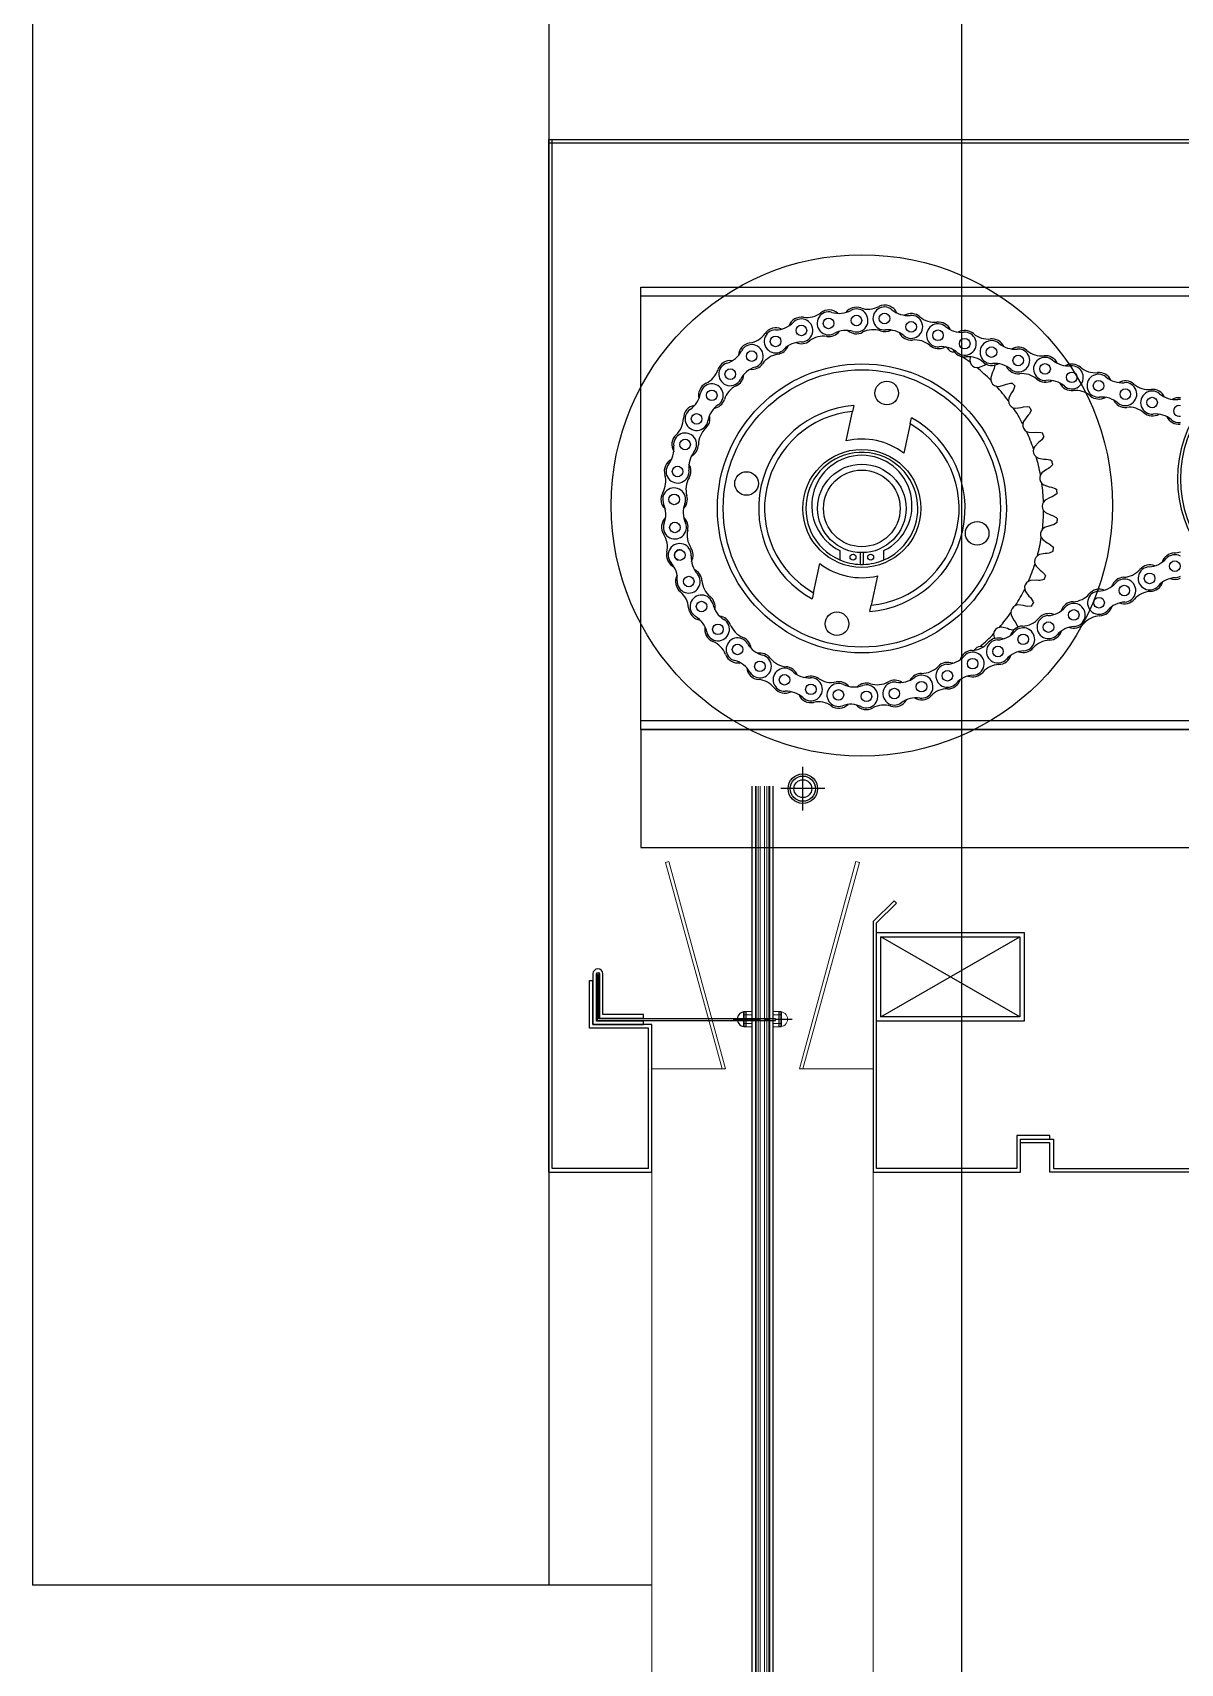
# Model space of a CAD drawing. Header units: millimetres. Extents: x 4754612 to 5801174, y 2368242 to 2777223.
# Drawn here: x 4951888.3 to 4952166.3, y 2602980.7 to 2603375.5 of the extents above; entities that cross this region are included whole.
import ezdxf

# ---------------------------------------------------------------- set-up
doc = ezdxf.new("R2010")
doc.units = ezdxf.units.MM
doc.header["$LTSCALE"] = 1000
doc.linetypes.add('CENTERX2', pattern=[101.6, 63.5, -12.7, 12.7, -12.7])
for name, color, linetype in [('(주)하나기공-LEADER', 7, 'Continuous'), ('A-ELE-8', 8, 'Continuous'), ('그라스울판넬', 7, 'Continuous')]:
    doc.layers.add(name, color=color, linetype=linetype)

# ---------------------------------------------------------------- blocks, each defined once
blk = doc.blocks.new('A$C63324B91')
at = {"color": 5}
blk.add_lwpolyline([(17.2, 1.2), (1.2, 1.2), (1.2, 17.2, -1), (2.2, 17.2), (2.2, 2.2), (17.2, 2.2), (17.2, 3.4), (3.4, 3.4), (3.4, 17.2, 1), (0, 17.2), (0, 0), (17.2, 0)], format="xyb", close=True, dxfattribs=at)
at = {"color": 1}
blk.add_lwpolyline([(1.45, 16.95), (1.45, 1.45), (61.95, 1.45), (61.95, 1.95), (1.95, 1.95), (1.95, 16.95)], close=True, dxfattribs=at)

msp = doc.modelspace()

# ---------------------------------------------------------------- linework, layer by layer
at = {"layer": '(주)하나기공-LEADER', "color": 4}
for p, q in [((4952013.3, 2603099.621), (4952013.3, 2603349.621)), ((4952138.3, 2603348.764), (4952013.3, 2603348.764)), ((4952014.157, 2603100.479), (4952014.157, 2603349.621)), ((4952013.3, 2603261.193), (4952013.3, 2603099.621)), ((4952063.39, 2603193.052), (4952063.39, 2601910.413)), ((4952066.782, 2603193.052), (4952066.782, 2601910.413)), ((4952023.157, 2603146.05), (4952024.015, 2603146.05)), ((4952013.3, 2603099.621), (4952038.3, 2603099.621)), ((4952037.443, 2603100.479), (4952014.157, 2603100.479))]:
    msp.add_line(p, q, dxfattribs=at)
at = {"layer": '(주)하나기공-LEADER', "color": 8, "linetype": 'ByBlock', "lineweight": -2}
for p, q in [((4952228.443, 2603311.764), (4952035.586, 2603311.764)), ((4952115.41, 2603296.93), (4952115.301, 2603296.299)), ((4952115.301, 2603296.299), (4952115.383, 2603295.707)), ((4952117.022, 2603294.431), (4952117.617, 2603294.496)), ((4952117.617, 2603294.496), (4952118.869, 2603295.053)), ((4952118.869, 2603295.053), (4952119.311, 2603295.333)), ((4952120.801, 2603293.302), (4952120.369, 2603292.001)), ((4952121.036, 2603293.769), (4952120.801, 2603293.302)), ((4952120.369, 2603292.001), (4952120.362, 2603291.403)), ((4952121.792, 2603289.897), (4952122.39, 2603289.873)), ((4952122.39, 2603289.873), (4952123.711, 2603290.237)), ((4952123.711, 2603290.237), (4952124.19, 2603290.448)), ((4952087.235, 2603285.262), (4952086.92, 2603283.801)), ((4952124.74, 2603286.996), (4952124.644, 2603286.405)), ((4952125.361, 2603288.217), (4952124.74, 2603286.996)), ((4952125.663, 2603288.644), (4952125.361, 2603288.217)), ((4952085.384, 2603276.692), (4952086.92, 2603283.801)), ((4952100.883, 2603280.784), (4952101.199, 2603282.245)), ((4952125.834, 2603284.703), (4952126.421, 2603284.59)), ((4952126.421, 2603284.59), (4952127.782, 2603284.753)), ((4952127.782, 2603284.753), (4952128.287, 2603284.89)), ((4952128.316, 2603281.395), (4952128.133, 2603280.825)), ((4952129.112, 2603282.51), (4952128.316, 2603281.395)), ((4952129.474, 2603282.887), (4952129.112, 2603282.51)), ((4952100.883, 2603280.784), (4952099.347, 2603273.675)), ((4952129.056, 2603278.965), (4952129.62, 2603278.765)), ((4952129.62, 2603278.765), (4952130.99, 2603278.724)), ((4952130.99, 2603278.724), (4952131.509, 2603278.784)), ((4952131.017, 2603275.323), (4952130.752, 2603274.787)), ((4952131.971, 2603276.308), (4952131.017, 2603275.323)), ((4952132.385, 2603276.626), (4952131.971, 2603276.308)), ((4952131.387, 2603272.81), (4952131.915, 2603272.528)), ((4952131.915, 2603272.528), (4952133.263, 2603272.284)), ((4952133.873, 2603269.748), (4952132.783, 2603268.917)), ((4952133.263, 2603272.284), (4952133.786, 2603272.266)), ((4952134.33, 2603270.002), (4952133.873, 2603269.748)), ((4952132.783, 2603268.917), (4952132.441, 2603268.426)), ((4952132.774, 2603266.377), (4952133.254, 2603266.019)), ((4952133.254, 2603266.019), (4952134.551, 2603265.576)), ((4952134.551, 2603265.576), (4952135.065, 2603265.481)), ((4952133.575, 2603262.319), (4952133.163, 2603261.885)), ((4952134.776, 2603262.979), (4952133.575, 2603262.319)), ((4952135.266, 2603263.161), (4952134.776, 2603262.979)), ((4952133.187, 2603259.808), (4952133.609, 2603259.384)), ((4952133.609, 2603259.384), (4952134.825, 2603258.752)), ((4952134.825, 2603258.752), (4952135.319, 2603258.581)), ((4952133.375, 2603255.677), (4952132.903, 2603255.309)), ((4952134.661, 2603256.15), (4952133.375, 2603255.677)), ((4952135.172, 2603256.257), (4952134.661, 2603256.15)), ((4952083.8, 2603250.153), (4952083.8, 2603247.866)), ((4952088.8, 2603246.769), (4952088.8, 2603249.627)), ((4952089.515, 2603249.627), (4952089.515, 2603246.769)), ((4952094.515, 2603247.866), (4952094.515, 2603250.153)), ((4952132.617, 2603253.252), (4952132.971, 2603252.769)), ((4952132.971, 2603252.769), (4952134.079, 2603251.964)), ((4952134.079, 2603251.964), (4952134.542, 2603251.721)), ((4952077.432, 2603239.888), (4952078.968, 2603246.997)), ((4952131.076, 2603246.854), (4952131.354, 2603246.324)), ((4952131.354, 2603246.324), (4952132.33, 2603245.362)), ((4952132.186, 2603249.139), (4952131.665, 2603248.845)), ((4952133.529, 2603249.415), (4952132.186, 2603249.139)), ((4952134.051, 2603249.445), (4952133.529, 2603249.415)), ((4952092.931, 2603243.98), (4952091.395, 2603236.871)), ((4952130.037, 2603242.851), (4952129.477, 2603242.638)), ((4952131.405, 2603242.924), (4952130.037, 2603242.851)), ((4952131.926, 2603242.875), (4952131.405, 2603242.924)), ((4952132.33, 2603245.362), (4952132.752, 2603245.053)), ((4952077.432, 2603239.888), (4952077.116, 2603238.427)), ((4952128.598, 2603240.757), (4952128.794, 2603240.191)), ((4952128.794, 2603240.191), (4952129.616, 2603239.095)), ((4952129.616, 2603239.095), (4952129.987, 2603238.726)), ((4952091.08, 2603235.41), (4952091.395, 2603236.871)), ((4952125.24, 2603235.097), (4952125.349, 2603234.509)), ((4952125.349, 2603234.509), (4952125.998, 2603233.302)), ((4952126.974, 2603236.953), (4952126.389, 2603236.826)), ((4952128.338, 2603236.821), (4952126.974, 2603236.953)), ((4952128.846, 2603236.696), (4952128.338, 2603236.821)), ((4952121.075, 2603230.001), (4952121.095, 2603229.403)), ((4952124.396, 2603231.244), (4952123.067, 2603231.578)), ((4952124.879, 2603231.045), (4952124.396, 2603231.244)), ((4952125.998, 2603233.302), (4952126.31, 2603232.882)), ((4952121.095, 2603229.403), (4952121.321, 2603228.774))]:
    msp.add_line(p, q, dxfattribs=at)
at = {"layer": '(주)하나기공-LEADER', "color": 1}
for p, q in [((4952035.586, 2603206.764), (4952035.586, 2603178.193)), ((4952035.586, 2603206.764), (4952228.443, 2603206.764)), ((4952035.586, 2603178.193), (4952228.443, 2603178.193)), ((4952127.443, 2603137.193), (4952093.729, 2603156.621)), ((4952093.729, 2603137.193), (4952127.443, 2603156.621))]:
    msp.add_line(p, q, dxfattribs=at)
at = {"layer": '(주)하나기공-LEADER', "color": 6}
for p, q in [((4952074.872, 2603187.156), (4952074.872, 2603197.801)), ((4952080.194, 2603192.479), (4952069.549, 2603192.479))]:
    msp.add_line(p, q, dxfattribs=at)
at = {"layer": '(주)하나기공-LEADER', "color": 151, "lineweight": 9}
msp.add_line((4952063.39, 2603193.052), (4952063.39, 2601910.413), dxfattribs=at)
at = {"layer": '(주)하나기공-LEADER', "color": 8, "lineweight": 9}
for p, q in [((4952063.544, 2603193.052), (4952063.544, 2601910.413)), ((4952064.051, 2603193.052), (4952064.051, 2601910.413)), ((4952064.557, 2603193.052), (4952064.557, 2601910.413)), ((4952065.615, 2603193.052), (4952065.615, 2601910.413)), ((4952066.121, 2603193.052), (4952066.121, 2601910.413)), ((4952066.628, 2603193.052), (4952066.628, 2601910.413)), ((4952038.3, 2603124.621), (4952038.3, 2597749.621)), ((4952091.872, 2603124.621), (4952091.872, 2597749.621))]:
    msp.add_line(p, q, dxfattribs=at)
at = {"layer": '(주)하나기공-LEADER', "color": 1, "linetype": 'CENTERX2', "ltscale": 0.0001}
msp.add_line((4952058.004, 2603136.658), (4952072.259, 2603136.658), dxfattribs=at)
at = {"layer": '(주)하나기공-LEADER', "color": 6, "lineweight": 9}
for p, q in [((4952060.511, 2603138.372), (4952060.637, 2603138.505)), ((4952060.511, 2603138.372), (4952060.511, 2603134.986)), ((4952060.511, 2603137.828), (4952060.637, 2603137.695)), ((4952062.091, 2603137.695), (4952060.511, 2603137.695)), ((4952060.511, 2603137.562), (4952060.637, 2603137.695)), ((4952060.511, 2603135.934), (4952060.637, 2603135.8)), ((4952060.511, 2603135.667), (4952060.637, 2603135.8)), ((4952062.091, 2603135.621), (4952060.511, 2603135.621)), ((4952060.511, 2603134.945), (4952060.637, 2603134.812)), ((4952062.091, 2603138.51), (4952060.637, 2603138.51)), ((4952060.637, 2603134.807), (4952060.637, 2603138.51)), ((4952061.018, 2603138.372), (4952061.144, 2603138.505)), ((4952061.018, 2603138.372), (4952061.018, 2603134.986)), ((4952061.018, 2603137.828), (4952061.144, 2603137.695)), ((4952062.597, 2603137.695), (4952061.018, 2603137.695)), ((4952061.018, 2603137.562), (4952061.144, 2603137.695)), ((4952061.018, 2603135.934), (4952061.144, 2603135.8)), ((4952061.018, 2603135.667), (4952061.144, 2603135.8)), ((4952062.597, 2603135.621), (4952061.018, 2603135.621)), ((4952061.018, 2603134.945), (4952061.144, 2603134.812)), ((4952062.597, 2603138.51), (4952061.144, 2603138.51)), ((4952061.144, 2603134.807), (4952061.144, 2603138.51)), ((4952067.575, 2603138.51), (4952069.028, 2603138.51)), ((4952067.575, 2603137.695), (4952069.154, 2603137.695)), ((4952067.575, 2603135.621), (4952069.154, 2603135.621)), ((4952068.081, 2603138.51), (4952069.535, 2603138.51)), ((4952068.081, 2603137.695), (4952069.661, 2603137.695)), ((4952068.081, 2603135.621), (4952069.661, 2603135.621)), ((4952069.028, 2603134.807), (4952069.028, 2603138.51)), ((4952069.154, 2603138.372), (4952069.028, 2603138.505)), ((4952069.154, 2603137.828), (4952069.028, 2603137.695)), ((4952069.154, 2603137.562), (4952069.028, 2603137.695)), ((4952069.154, 2603135.934), (4952069.028, 2603135.8)), ((4952069.154, 2603135.667), (4952069.028, 2603135.8)), ((4952069.154, 2603134.945), (4952069.028, 2603134.812)), ((4952069.154, 2603138.372), (4952069.154, 2603134.986)), ((4952069.535, 2603134.807), (4952069.535, 2603138.51)), ((4952069.661, 2603138.372), (4952069.535, 2603138.505)), ((4952069.661, 2603137.828), (4952069.535, 2603137.695)), ((4952069.661, 2603137.562), (4952069.535, 2603137.695)), ((4952069.661, 2603135.934), (4952069.535, 2603135.8)), ((4952069.661, 2603135.667), (4952069.535, 2603135.8)), ((4952069.661, 2603134.945), (4952069.535, 2603134.812)), ((4952069.661, 2603138.372), (4952069.661, 2603134.986)), ((4952062.091, 2603134.807), (4952060.637, 2603134.807)), ((4952062.597, 2603134.807), (4952061.144, 2603134.807)), ((4952067.575, 2603134.807), (4952069.028, 2603134.807)), ((4952068.081, 2603134.807), (4952069.535, 2603134.807))]:
    msp.add_line(p, q, dxfattribs=at)
at = {"layer": '(주)하나기공-LEADER', "color": 4}
for points in [[(4952312.443, 2603348.764), (4952013.3, 2603348.764), (4952013.3, 2603349.621), (4952013.3, 2603349.621), (4952312.443, 2603349.621)], [(4952067.575, 2603193.052), (4952067.575, 2601911.206), (4952079.169, 2601911.206), (4952079.169, 2601910.413), (4952051.003, 2601910.413), (4952051.003, 2601911.206), (4952062.597, 2601911.206), (4952062.597, 2603193.052)], [(4952037.443, 2603100.479), (4952037.443, 2603134.479), (4952023.157, 2603134.479), (4952023.157, 2603146.05)], [(4952038.3, 2603099.621), (4952038.3, 2603135.336), (4952024.015, 2603135.336), (4952024.015, 2603146.05)], [(4952270.443, 2603099.621), (4952134.729, 2603099.621), (4952134.729, 2603106.764), (4952127.586, 2603106.764), (4952127.586, 2603107.621), (4952135.586, 2603107.621), (4952135.586, 2603100.479), (4952269.586, 2603100.479), (4952269.586, 2603106.764), (4952277.586, 2603106.764), (4952277.586, 2603105.907), (4952270.443, 2603105.907), (4952270.443, 2603099.621)]]:
    msp.add_lwpolyline(points, dxfattribs=at)
at = {"layer": '(주)하나기공-LEADER', "color": 8, "linetype": 'ByBlock', "lineweight": -2}
msp.add_lwpolyline([(4952228.443, 2603208.907), (4952035.586, 2603208.907), (4952035.586, 2603311.764), (4952035.586, 2603313.907), (4952228.443, 2603313.907), (4952228.443, 2603311.764)], close=True, dxfattribs=at)
for points in [[(4952121.35, 2603295.174), (4952121.205, 2603294.179), (4952121.036, 2603293.769)], [(4952124.19, 2603290.448), (4952125.163, 2603290.69), (4952125.609, 2603290.689)], [(4952126.183, 2603289.987), (4952125.891, 2603289.024), (4952125.663, 2603288.644)], [(4952128.287, 2603284.89), (4952129.285, 2603284.984), (4952129.726, 2603284.917)], [(4952130.188, 2603284.137), (4952129.756, 2603283.229), (4952129.474, 2603282.887)], [(4952131.509, 2603278.784), (4952132.511, 2603278.728), (4952132.937, 2603278.596)], [(4952133.277, 2603277.756), (4952132.715, 2603276.922), (4952132.385, 2603276.626)], [(4952133.786, 2603272.266), (4952134.768, 2603272.062), (4952135.169, 2603271.867)], [(4952135.381, 2603270.986), (4952134.701, 2603270.245), (4952134.33, 2603270.002)], [(4952135.065, 2603265.481), (4952136.006, 2603265.133), (4952136.374, 2603264.88)], [(4952136.452, 2603263.978), (4952135.669, 2603263.347), (4952135.266, 2603263.161)], [(4952135.319, 2603258.581), (4952136.198, 2603258.097), (4952136.524, 2603257.792)], [(4952136.467, 2603256.888), (4952135.598, 2603256.381), (4952135.172, 2603256.257)], [(4952135.425, 2603249.876), (4952134.49, 2603249.503), (4952134.051, 2603249.445)], [(4952134.542, 2603251.721), (4952135.339, 2603251.111), (4952135.616, 2603250.761)], [(4952133.349, 2603243.097), (4952132.369, 2603242.868), (4952131.926, 2603242.875)], [(4952132.752, 2603245.053), (4952133.448, 2603244.331), (4952133.67, 2603243.944)], [(4952129.987, 2603238.726), (4952130.568, 2603237.909), (4952130.73, 2603237.493)], [(4952130.286, 2603236.703), (4952129.283, 2603236.623), (4952128.846, 2603236.696)], [(4952123.067, 2603231.578), (4952122.587, 2603231.563), (4952122.47, 2603231.54)], [(4952125.927, 2603230.863), (4952125.301, 2603230.907), (4952124.879, 2603231.045)], [(4952126.31, 2603232.882), (4952126.763, 2603231.987), (4952126.861, 2603231.552)], [(4952118.402, 2603226.845), (4952118.224, 2603226.882), (4952117.806, 2603226.896)], [(4952228.443, 2603208.907), (4952228.443, 2603206.764), (4952035.586, 2603206.764), (4952035.586, 2603208.907)]]:
    msp.add_lwpolyline(points, dxfattribs=at)
at = {"layer": '(주)하나기공-LEADER', "color": 8, "lineweight": 9}
for points in [[(4952038.3, 2603124.621), (4952056.157, 2603124.621), (4952042.435, 2603174.811), (4952041.615, 2603174.621), (4952055.294, 2603124.621)], [(4952074.878, 2603124.621), (4952088.557, 2603174.621), (4952087.737, 2603174.811), (4952074.015, 2603124.621), (4952091.872, 2603124.621)]]:
    msp.add_lwpolyline(points, dxfattribs=at)
at = {"layer": '(주)하나기공-LEADER', "color": 4}
msp.add_lwpolyline([(4952126.729, 2603100.479), (4952092.729, 2603100.479), (4952092.729, 2603159.977), (4952097.562, 2603164.737), (4952096.961, 2603165.348), (4952091.872, 2603160.336), (4952091.872, 2603099.621), (4952127.586, 2603099.621), (4952127.586, 2603107.621), (4952134.729, 2603107.621), (4952134.729, 2603108.479), (4952126.729, 2603108.479)], close=True, dxfattribs=at)
at = {"layer": '(주)하나기공-LEADER', "color": 1}
for points in [[(4952128.443, 2603136.193), (4952092.729, 2603136.193), (4952092.729, 2603157.621), (4952128.443, 2603157.621)], [(4952127.443, 2603137.193), (4952093.729, 2603137.193), (4952093.729, 2603156.621), (4952127.443, 2603156.621)]]:
    msp.add_lwpolyline(points, close=True, dxfattribs=at)
at = {"layer": '(주)하나기공-LEADER', "color": 8, "linetype": 'ByBlock', "lineweight": -2}
for centre, radius in [((4952089.157, 2603261.05), 60.714), ((4952081.101, 2603305.134), 1.282), ((4952087.85, 2603305.834), 1.282), ((4952094.636, 2603306.324), 1.282), ((4952101.11, 2603304.291), 1.282), ((4952068.269, 2603300.777), 1.282), ((4952074.513, 2603303.433), 1.282), ((4952107.601, 2603302.253), 1.282), ((4952114.075, 2603300.22), 1.282), ((4952062.474, 2603297.212), 1.282), ((4952120.566, 2603298.181), 1.282), ((4952127.04, 2603296.148), 1.282), ((4952089.157, 2603260.336), 35), ((4952089.157, 2603260.336), 33.571), ((4952057.289, 2603292.835), 1.282), ((4952133.531, 2603294.11), 1.282), ((4952140.005, 2603292.077), 1.282), ((4952052.8, 2603287.722), 1.282), ((4952095.191, 2603288.263), 2.857), ((4952146.496, 2603290.038), 1.282), ((4952152.97, 2603288.005), 1.282), ((4952159.461, 2603285.966), 1.282), ((4952049.133, 2603282.013), 1.282), ((4952046.349, 2603275.805), 1.282), ((4952089.157, 2603260.336), 14.286), ((4952044.525, 2603269.269), 1.282), ((4952061.23, 2603266.37), 2.857), ((4952089.157, 2603260.336), 10.714), ((4952089.157, 2603260.336), 9.286), ((4952043.692, 2603262.516), 1.282), ((4952043.873, 2603255.733), 1.282), ((4952117.084, 2603254.302), 2.857), ((4952045.065, 2603249.035), 1.282), ((4952087.015, 2603248.55), 0.714), ((4952091.3, 2603248.55), 0.714), ((4952164.968, 2603246.341), 1.282), ((4952047.229, 2603242.621), 1.282), ((4952152.726, 2603240.442), 1.282), ((4952158.855, 2603243.395), 1.282), ((4952050.337, 2603236.569), 1.282), ((4952146.613, 2603237.496), 1.282), ((4952083.123, 2603232.409), 2.857), ((4952140.484, 2603234.542), 1.282), ((4952054.302, 2603231.062), 1.282), ((4952128.242, 2603228.643), 1.282), ((4952134.371, 2603231.597), 1.282), ((4952059.055, 2603226.194), 1.282), ((4952122.129, 2603225.697), 1.282), ((4952064.465, 2603222.098), 1.282), ((4952116, 2603222.744), 1.282), ((4952070.44, 2603218.845), 1.282), ((4952103.609, 2603217.173), 1.282), ((4952109.881, 2603219.81), 1.282), ((4952076.816, 2603216.523), 1.282), ((4952083.485, 2603215.173), 1.282), ((4952090.262, 2603214.832), 1.282), ((4952097.032, 2603215.504), 1.282)]:
    msp.add_circle(centre, radius, dxfattribs=at)
at = {"layer": '(주)하나기공-LEADER', "color": 5}
for radius in [3.572, 3.054, 2.158]:
    msp.add_circle((4952074.872, 2603192.479), radius, dxfattribs=at)
at = {"layer": '(주)하나기공-LEADER', "color": 8, "linetype": 'ByBlock', "lineweight": -2}
for centre, radius, start, end in [((4952087.85, 2603305.834), 3.214, 70.96624, 142.84461), ((4952090.693, 2603314.074), 5.502, 250.96624, 297.53351), ((4952094.636, 2603306.324), 2.786, 49.82447, 275.30615), ((4952094.722, 2603306.345), 3.214, 24.00427, 117.53351), ((4952068.223, 2603309.554), 5.991, 270.30138, 315.78306), ((4952074.513, 2603303.433), 3.214, 81.31707, 159.96623), ((4952074.513, 2603303.433), 2.786, 270.30138, 135.78305), ((4952075.829, 2603312.049), 5.502, 261.31707, 307.88435), ((4952081.101, 2603305.134), 2.786, 73.17976, 298.66144), ((4952081.181, 2603305.17), 3.214, 47.82673, 127.88435), ((4952083.64, 2603313.536), 5.991, 253.17975, 298.66144), ((4952087.85, 2603305.834), 2.786, 253.17976, 118.66143), ((4952100.298, 2603313.031), 5.991, 229.82446, 275.30615), ((4952101.11, 2603304.291), 2.786, 229.82447, 95.30614), ((4952101.11, 2603304.291), 3.214, 49.40097, 119.48932), ((4952106.782, 2603310.909), 5.502, 229.40097, 275.96825), ((4952107.601, 2603302.253), 2.786, 49.82447, 275.30615), ((4952107.688, 2603302.241), 3.214, 24.81499, 95.96825), ((4952061.195, 2603305.833), 5.502, 278.43869, 325.00597), ((4952068.269, 2603300.777), 2.786, 90.30138, 315.78306), ((4952068.335, 2603300.835), 3.214, 64.94835, 145.00597), ((4952074.513, 2603303.433), 3.214, 246.11821, 307.9629), ((4952079.858, 2603296.583), 5.474, 81.23852, 127.9629), ((4952081.181, 2603305.17), 3.214, 261.23852, 322.47151), ((4952085.31, 2603297.433), 5.991, 73.17975, 118.66144), ((4952087.85, 2603305.834), 3.214, 228.99659, 297.61206), ((4952091.877, 2603298.136), 5.474, 70.88769, 117.61206), ((4952094.722, 2603306.345), 3.214, 250.88769, 298.54182), ((4952095.448, 2603297.585), 5.991, 49.82447, 95.30615), ((4952101.11, 2603304.291), 3.214, 205.6413, 276.0468), ((4952102.025, 2603295.651), 5.474, 49.32242, 96.0468), ((4952113.263, 2603308.959), 5.991, 229.82446, 275.30615), ((4952114.075, 2603300.22), 2.786, 229.82447, 95.30614), ((4952114.075, 2603300.22), 3.214, 49.40097, 119.48932), ((4952119.747, 2603306.838), 5.502, 229.40097, 275.96825), ((4952120.566, 2603298.181), 2.786, 49.82447, 275.30615), ((4952120.653, 2603298.169), 3.214, 24.81499, 95.96825), ((4952054.661, 2603301.21), 5.991, 287.423, 332.90468), ((4952062.474, 2603297.212), 3.214, 98.43869, 177.08785), ((4952062.474, 2603297.212), 2.786, 287.423, 152.90468), ((4952069.599, 2603292.239), 5.474, 98.36014, 145.08452), ((4952068.335, 2603300.835), 3.214, 278.36014, 339.59313), ((4952074.559, 2603294.656), 5.991, 90.30138, 135.78306), ((4952107.688, 2603302.241), 3.214, 229.32242, 299.50049), ((4952108.413, 2603293.513), 5.991, 49.82447, 95.30615), ((4952089.157, 2603260.336), 44.033, 62.01601, 62.55931), ((4952111.459, 2603300.019), 1.824, 205.98142, 273.66564), ((4952114.075, 2603300.22), 3.214, 205.6413, 276.0468), ((4952089.157, 2603260.336), 44.033, 53.44458, 56.53543), ((4952114.99, 2603291.58), 5.474, 49.32242, 96.0468), ((4952126.228, 2603304.887), 5.991, 229.82446, 275.30615), ((4952127.04, 2603296.148), 2.786, 229.82447, 95.30614), ((4952127.04, 2603296.148), 3.214, 49.40097, 119.48932), ((4952132.712, 2603302.766), 5.502, 229.40097, 275.96825), ((4952133.531, 2603294.11), 2.786, 49.82447, 275.30615), ((4952133.618, 2603294.097), 3.214, 24.81499, 95.96825), ((4952049.04, 2603295.585), 5.502, 295.56032, 342.12759), ((4952057.335, 2603292.91), 3.214, 82.06997, 162.12759), ((4952057.289, 2603292.835), 2.786, 107.423, 332.90468), ((4952065.102, 2603288.838), 5.991, 107.423, 152.90468), ((4952062.474, 2603297.212), 3.214, 263.23983, 325.08452), ((4952117.124, 2603296.252), 1.824, 197.40999, 266.77716), ((4952089.157, 2603260.336), 44.033, 44.87316, 50.74257), ((4952120.653, 2603298.169), 3.214, 229.32242, 299.50049), ((4952121.378, 2603289.442), 5.991, 49.82447, 95.30615), ((4952127.04, 2603296.148), 3.214, 205.6413, 276.0468), ((4952127.955, 2603287.508), 5.474, 49.32242, 96.0468), ((4952139.193, 2603300.816), 5.991, 229.82446, 275.30615), ((4952140.005, 2603292.077), 2.786, 229.82447, 95.30614), ((4952140.005, 2603292.077), 3.214, 49.40097, 119.48932), ((4952145.677, 2603298.694), 5.502, 229.40097, 275.96825), ((4952146.583, 2603290.026), 3.214, 24.81499, 95.96825), ((4952052.8, 2603287.722), 3.214, 115.56032, 194.20947), ((4952052.8, 2603287.722), 2.786, 304.54462, 170.0263), ((4952061.073, 2603285.067), 5.474, 115.48177, 162.20614), ((4952057.335, 2603292.91), 3.214, 295.48177, 356.71476), ((4952122.165, 2603291.683), 1.824, 188.83856, 258.20573), ((4952089.157, 2603260.336), 44.033, 36.30173, 42.17114), ((4952089.157, 2603260.336), 47.435, 38.68928, 39.78359), ((4952133.618, 2603294.097), 3.214, 229.32242, 299.50049), ((4952134.343, 2603285.37), 5.991, 49.82447, 95.30615), ((4952140.005, 2603292.077), 3.214, 205.6413, 276.0468), ((4952146.496, 2603290.038), 2.786, 49.82447, 275.30615), ((4952152.158, 2603296.744), 5.991, 229.82446, 275.30615), ((4952152.97, 2603288.005), 2.786, 229.82447, 95.30614), ((4952152.97, 2603288.005), 3.214, 49.40097, 119.48932), ((4952158.642, 2603294.623), 5.502, 229.40097, 275.96825), ((4952159.548, 2603285.954), 3.214, 24.81499, 95.96825), ((4952049.156, 2603282.098), 3.214, 99.19159, 179.24921), ((4952044.156, 2603289.242), 5.991, 304.54462, 350.0263), ((4952057.777, 2603280.493), 5.991, 124.54462, 170.0263), ((4952052.8, 2603287.722), 3.214, 280.36145, 342.20614), ((4952089.157, 2603260.336), 25, 94.40941, 241.20631), ((4952126.468, 2603286.413), 1.824, 180.26714, 249.6343), ((4952140.92, 2603283.437), 5.474, 49.32242, 96.0468), ((4952146.583, 2603290.026), 3.214, 229.32242, 299.50049), ((4952147.308, 2603281.299), 5.991, 49.82447, 95.30615), ((4952152.97, 2603288.005), 3.214, 205.6413, 276.0468), ((4952159.461, 2603285.966), 2.786, 49.82447, 275.30615), ((4952165.123, 2603292.673), 5.991, 229.82446, 275.30615), ((4952165.935, 2603283.933), 3.214, 83.21375, 119.48932), ((4952165.935, 2603283.933), 1.282, 72.76826, 287.23174), ((4952195.6, 2603267.479), 30, 141.83714, 218.16286), ((4952165.935, 2603283.933), 2.786, 82.16359, 95.30614), ((4952195.6, 2603267.479), 29.286, 141.14106, 218.85894), ((4952040.44, 2603282.212), 5.502, 312.68194, 359.24921), ((4952049.133, 2603282.013), 2.786, 124.54462, 350.02631), ((4952049.156, 2603282.098), 3.214, 312.60339, 13.83638), ((4952089.157, 2603260.336), 23.571, 95.44756, 240.16816), ((4952089.157, 2603260.336), 25, 274.40941, 61.20631), ((4952089.157, 2603260.336), 44.033, 27.7303, 33.59971), ((4952089.157, 2603260.336), 47.435, 30.11785, 31.21216), ((4952153.885, 2603279.365), 5.474, 49.32242, 96.0468), ((4952159.548, 2603285.954), 3.214, 229.32242, 299.50049), ((4952160.273, 2603277.227), 5.991, 49.82447, 95.30615), ((4952165.935, 2603283.933), 3.214, 205.6413, 276.0468), ((4952165.935, 2603283.933), 2.786, 229.82447, 277.83641), ((4952046.349, 2603275.805), 3.214, 132.68194, 211.33109), ((4952046.349, 2603275.805), 2.786, 321.66624, 187.14792), ((4952055.037, 2603275.703), 5.474, 132.60339, 179.32776), ((4952089.157, 2603260.336), 16.786, 52.62353, 102.9922), ((4952089.157, 2603260.336), 23.571, 275.44756, 60.16816), ((4952129.938, 2603280.561), 1.824, 171.69571, 241.06288), ((4952089.157, 2603260.336), 44.033, 19.15887, 25.02828), ((4952089.157, 2603260.336), 47.435, 21.54643, 22.64073), ((4952037.64, 2603274.713), 5.991, 321.66624, 7.14793), ((4952053.234, 2603270.361), 5.991, 141.66624, 187.14792), ((4952046.349, 2603275.805), 3.214, 297.48307, 359.32776), ((4952089.157, 2603260.336), 13.571, 0, 246.75044), ((4952089.157, 2603261.05), 12.143, 296.17897, 243.82103), ((4952132.497, 2603274.257), 1.824, 163.12428, 232.49145), ((4952044.522, 2603269.357), 3.214, 116.31321, 196.37084), ((4952044.525, 2603269.269), 2.786, 141.66625, 7.14793), ((4952044.522, 2603269.357), 3.214, 329.72501, 30.958), ((4952089.157, 2603260.336), 44.033, 10.58744, 16.45686), ((4952089.157, 2603260.336), 47.435, 12.975, 14.0693), ((4952043.692, 2603262.516), 2.786, 338.78787, 204.26954), ((4952036.159, 2603266.9), 5.502, 329.80356, 16.37084), ((4952052.025, 2603264.977), 5.474, 149.72501, 196.44939), ((4952134.088, 2603267.642), 1.824, 154.55285, 223.92002), ((4952089.157, 2603260.336), 44.033, 2.01601, 7.88543), ((4952043.692, 2603262.516), 3.214, 149.80356, 228.45272), ((4952035.691, 2603258.909), 5.991, 338.78786, 24.26955), ((4952051.875, 2603259.341), 5.991, 158.78786, 204.26954), ((4952043.692, 2603262.516), 3.214, 314.60469, 16.44939), ((4952134.675, 2603260.864), 1.824, 145.98142, 215.34859), ((4952089.157, 2603260.336), 47.435, 4.40357, 5.49787), ((4952043.844, 2603255.816), 3.214, 133.43484, 213.49246), ((4952043.844, 2603255.816), 3.214, 346.84663, 48.07962), ((4952089.157, 2603260.336), 13.571, 293.24956, 0), ((4952089.157, 2603260.336), 44.033, 353.44458, 359.314), ((4952089.157, 2603260.336), 47.435, 355.83214, 356.92644), ((4952043.873, 2603255.733), 2.786, 158.78787, 24.26955), ((4952036.575, 2603251.006), 5.502, 346.92518, 33.49246), ((4952052.304, 2603253.839), 5.474, 166.84663, 213.57101), ((4952134.246, 2603254.074), 1.824, 137.40999, 206.77716), ((4952045.065, 2603249.035), 3.214, 166.92518, 245.22778), ((4952045.041, 2603249.044), 2.786, 356.07016, 221.55184), ((4952045.041, 2603249.044), 1.282, 68.27074, 249.45061), ((4952045.065, 2603249.035), 3.214, 331.2169, 33.57101), ((4952089.157, 2603260.336), 44.033, 344.87316, 350.74257), ((4952089.157, 2603260.336), 47.435, 347.26071, 348.35502), ((4952164.968, 2603246.341), 3.214, 92.56421, 162.65256), ((4952164.578, 2603255.048), 5.502, 272.56421, 288.40028), ((4952038.472, 2603243.223), 5.991, 356.07016, 41.55184), ((4952053.797, 2603248.443), 5.991, 176.07016, 221.55184), ((4952047.229, 2603242.621), 3.214, 4.02544, 65.73501), ((4952089.157, 2603260.336), 16.786, 232.62353, 282.9922), ((4952089.157, 2603260.336), 13.571, 246.75044, 268.49204), ((4952089.157, 2603260.336), 13.571, 268.49204, 271.50796), ((4952089.157, 2603260.336), 13.571, 271.50796, 293.24956), ((4952089.157, 2603260.336), 44.033, 336.30173, 342.17114), ((4952132.809, 2603247.424), 1.824, 128.83856, 198.20573), ((4952152.336, 2603249.149), 5.502, 272.56421, 319.13149), ((4952158.855, 2603243.395), 2.786, 92.98771, 318.46939), ((4952158.927, 2603243.446), 3.214, 67.97823, 139.13149), ((4952158.398, 2603252.16), 5.991, 272.98771, 318.46939), ((4952164.968, 2603246.341), 2.786, 61.09113, 138.46938), ((4952047.229, 2603242.621), 3.214, 151.88699, 230.67126), ((4952047.229, 2603242.621), 2.786, 176.07016, 41.55183), ((4952055.923, 2603243.233), 5.502, 184.02544, 230.59271), ((4952130.397, 2603241.062), 1.824, 120.26714, 189.6343), ((4952089.157, 2603260.336), 47.435, 338.68928, 339.78359), ((4952146.156, 2603246.261), 5.991, 272.98771, 318.46939), ((4952152.726, 2603240.442), 3.214, 92.56421, 162.65256), ((4952152.726, 2603240.442), 2.786, 272.98771, 138.46938), ((4952158.927, 2603243.446), 3.214, 272.48566, 342.66374), ((4952165.426, 2603237.576), 5.991, 92.98771, 138.46939), ((4952164.968, 2603246.341), 3.214, 248.80454, 294.76909), ((4952164.968, 2603246.341), 2.786, 272.98771, 298.90887), ((4952041.722, 2603235.9), 5.474, 3.94689, 50.67126), ((4952050.337, 2603236.569), 2.786, 13.00975, 238.49143), ((4952050.39, 2603236.498), 3.214, 348.36465, 50.59271), ((4952089.157, 2603260.336), 44.033, 327.7303, 333.59971), ((4952140.484, 2603234.542), 3.214, 92.56421, 162.65256), ((4952140.094, 2603243.249), 5.502, 272.56421, 319.13149), ((4952146.613, 2603237.496), 2.786, 92.98771, 318.46939), ((4952146.685, 2603237.546), 3.214, 67.97823, 139.13149), ((4952153.183, 2603231.676), 5.991, 92.98771, 138.46939), ((4952152.726, 2603240.442), 3.214, 248.80454, 319.21004), ((4952159.304, 2603234.766), 5.474, 92.48566, 139.21004), ((4952050.39, 2603236.498), 3.214, 183.94689, 263.06552), ((4952045.75, 2603229.086), 5.991, 13.00974, 58.49142), ((4952058.889, 2603238.545), 5.991, 193.00974, 238.49143), ((4952054.302, 2603231.062), 3.214, 21.14706, 82.67459), ((4952089.157, 2603260.336), 44.033, 319.15887, 325.02828), ((4952127.064, 2603235.131), 1.824, 111.69571, 181.06288), ((4952127.852, 2603237.35), 5.502, 272.56421, 319.13149), ((4952089.157, 2603260.336), 47.435, 330.11785, 331.21216), ((4952134.371, 2603231.597), 2.786, 92.98771, 318.46939), ((4952134.443, 2603231.647), 3.214, 67.97823, 139.13149), ((4952133.913, 2603240.362), 5.991, 272.98771, 318.46939), ((4952140.484, 2603234.542), 2.786, 272.98771, 138.46938), ((4952147.062, 2603228.866), 5.474, 92.48566, 139.21004), ((4952146.685, 2603237.546), 3.214, 272.48566, 342.66374), ((4952054.302, 2603231.062), 3.214, 168.82657, 247.79289), ((4952054.302, 2603231.062), 2.786, 193.00974, 58.49142), ((4952062.431, 2603234.207), 5.502, 201.14706, 247.71434), ((4952089.157, 2603260.336), 44.033, 310.58744, 316.45686), ((4952122.884, 2603229.763), 1.824, 103.12428, 172.49145), ((4952121.671, 2603234.462), 5.991, 272.98771, 318.46939), ((4952128.242, 2603228.643), 3.214, 92.56421, 162.65256), ((4952128.242, 2603228.643), 2.786, 272.98771, 138.46938), ((4952134.443, 2603231.647), 3.214, 272.48566, 342.66374), ((4952140.941, 2603225.777), 5.991, 92.98771, 138.46939), ((4952140.484, 2603234.542), 3.214, 248.80454, 319.21004), ((4952051.018, 2603223.018), 5.474, 21.06851, 67.79289), ((4952059.055, 2603226.194), 2.786, 30.13137, 255.61305), ((4952059.126, 2603226.142), 3.214, 5.48628, 67.71434), ((4952066.646, 2603230.6), 5.991, 210.13136, 255.61305), ((4952116, 2603222.744), 3.214, 92.56421, 162.54503), ((4952115.61, 2603231.451), 5.502, 272.56421, 319.13149), ((4952117.95, 2603225.078), 1.824, 94.55285, 149.51461), ((4952122.129, 2603225.697), 2.786, 92.98771, 318.46939), ((4952122.201, 2603225.748), 3.214, 67.97823, 139.13149), ((4952128.699, 2603219.878), 5.991, 92.98771, 138.46939), ((4952128.242, 2603228.643), 3.214, 248.80454, 319.21004), ((4952134.82, 2603222.967), 5.474, 92.48566, 139.21004), ((4952059.126, 2603226.142), 3.214, 201.06851, 280.18714), ((4952056.874, 2603217.692), 5.991, 30.13136, 75.61304), ((4952064.465, 2603222.098), 2.786, 210.13137, 75.61304), ((4952064.465, 2603222.098), 3.214, 38.26868, 99.79622), ((4952071.308, 2603227.496), 5.502, 218.26868, 264.83596), ((4952070.523, 2603218.816), 3.214, 22.6079, 84.83596), ((4952103.665, 2603225.889), 5.502, 269.63355, 316.20082), ((4952109.881, 2603219.81), 2.786, 92.88018, 318.36186), ((4952109.956, 2603219.857), 3.214, 67.98891, 136.20082), ((4952109.44, 2603228.575), 5.991, 272.88018, 318.36186), ((4952116, 2603222.744), 2.786, 272.88018, 138.36185), ((4952122.578, 2603217.068), 5.474, 92.48566, 139.21004), ((4952122.201, 2603225.748), 3.214, 272.48566, 342.66374), ((4952064.465, 2603222.098), 3.214, 185.9482, 264.91451), ((4952063.695, 2603213.444), 5.474, 38.19013, 84.91451), ((4952070.44, 2603218.845), 2.786, 47.25299, 272.73467), ((4952076.398, 2603225.29), 5.991, 227.25299, 272.73467), ((4952076.816, 2603216.523), 2.786, 227.25299, 92.73466), ((4952076.816, 2603216.523), 3.214, 55.3903, 116.91784), ((4952081.767, 2603223.697), 5.502, 235.3903, 281.95758), ((4952083.485, 2603215.173), 2.786, 64.37461, 289.85629), ((4952083.573, 2603215.17), 3.214, 39.72952, 101.95758), ((4952090.262, 2603214.832), 3.214, 72.51192, 134.03946), ((4952092.881, 2603223.145), 5.502, 252.51192, 299.0792), ((4952097.032, 2603215.504), 2.786, 81.49623, 306.97791), ((4952097.117, 2603215.527), 3.214, 56.85114, 119.0792), ((4952098.33, 2603224.185), 5.991, 261.49623, 306.97791), ((4952103.609, 2603217.173), 3.214, 89.63355, 151.16108), ((4952103.609, 2603217.173), 2.786, 261.49623, 126.97791), ((4952109.956, 2603219.857), 3.214, 269.555, 342.68232), ((4952116.441, 2603213.978), 5.991, 92.88018, 138.36186), ((4952116, 2603222.744), 3.214, 248.69701, 319.21004), ((4952070.523, 2603218.816), 3.214, 218.19013, 297.30876), ((4952070.859, 2603210.078), 5.991, 47.25299, 92.73467), ((4952076.816, 2603216.523), 3.214, 203.06982, 282.03613), ((4952087.281, 2603223.087), 5.991, 244.37461, 289.85629), ((4952090.262, 2603214.832), 2.786, 244.37461, 109.85629), ((4952097.117, 2603215.527), 3.214, 252.43337, 331.55201), ((4952102.311, 2603208.493), 5.991, 81.49623, 126.97791), ((4952103.609, 2603217.173), 3.214, 237.31306, 316.27937), ((4952109.888, 2603211.169), 5.474, 89.555, 136.27937), ((4952078.628, 2603208.026), 5.474, 55.31175, 102.03613), ((4952083.573, 2603215.17), 3.214, 235.31175, 314.43039), ((4952086.466, 2603206.918), 5.991, 64.37461, 109.85629), ((4952090.262, 2603214.832), 3.214, 220.19144, 299.15775), ((4952094.495, 2603207.244), 5.474, 72.43337, 119.15775)]:
    msp.add_arc(centre, radius, start, end, dxfattribs=at)
at = {"layer": '(주)하나기공-LEADER', "color": 6}
for centre, start, end in [((4952060.645, 2603136.806), 76.61182, 185.26287), ((4952060.645, 2603136.511), 174.73713, 283.38818)]:
    msp.add_arc(centre, 1.609, start, end, dxfattribs=at)
at = {"layer": '(주)하나기공-LEADER', "color": 6, "lineweight": 9}
for centre, start, end in [((4952069.527, 2603136.806), 354.73713, 103.38818), ((4952069.527, 2603136.511), 256.61182, 5.26287)]:
    msp.add_arc(centre, 1.609, start, end, dxfattribs=at)
at = {"layer": 'A-ELE-8'}
msp.add_line((4952113.3, 2606649.621), (4952113.3, 2597749.621), dxfattribs=at)
at = {"layer": '그라스울판넬'}
for p, q in [((4951888.3, 2606649.621), (4951888.3, 2602999.621)), ((4952013.3, 2606649.621), (4952013.3, 2602999.621)), ((4952038.3, 2602999.621), (4951888.3, 2602999.621))]:
    msp.add_line(p, q, dxfattribs=at)

# ---------------------------------------------------------------- block references
at = {"layer": '(주)하나기공-LEADER', "xscale": 0.7142857142853871, "yscale": 0.7142857142853871, "zscale": 0.7142857142853871}
msp.add_blockref('A$C63324B91', (4952024.015, 2603135.336), dxfattribs=at)

doc.saveas('drawing.dxf')
